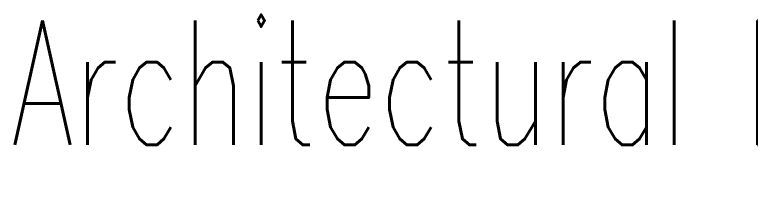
# Model space of a CAD drawing. Extents: x 68709 to 334654, y -65926 to 107615.
# Drawn here: x 227984 to 233031, y 31581 to 32762 of the extents above; entities that cross this region are included whole.
import ezdxf
from ezdxf.enums import TextEntityAlignment as Align

# ---------------------------------------------------------------- set-up
doc = ezdxf.new("R2010")
doc.units = 0
doc.header["$LTSCALE"] = 2000
doc.header["$MEASUREMENT"] = 0
doc.layers.get('0').update_dxf_attribs({"linetype": 'CONTINUOUS'})
doc.styles.add('TONGJI-FONT', font='simplex.shx', dxfattribs={"width": 0.65})

# ---------------------------------------------------------------- blocks, each defined once
blk = doc.blocks.new('0x_tk_A0_LIN$0$TJAD_TK_LOGO')
at = {"style": 'TONGJI-FONT', "width": 0.65}
blk.add_text('Architectural Design & Research Institute of Tongji University', height=0.258835, dxfattribs=at).set_placement((0.6, -0.4754), align=Align.MIDDLE_CENTER)
blk = doc.blocks.new('0x_tk_A0_LIN$0$TJAD_TK_A0')
at = {"color": 1, "xscale": 22.02171320475958, "yscale": 22.02171320475958, "zscale": 22.02171320475958}
blk.add_blockref('0x_tk_A0_LIN$0$TJAD_TK_LOGO', (2098.787, -92.377), dxfattribs=at)
blk = doc.blocks.new('0x_tk_A0_LIN')
blk.add_blockref('0x_tk_A0_LIN$0$TJAD_TK_A0', (-973, 441.703))

msp = doc.modelspace()

# ---------------------------------------------------------------- block references
at = {"xscale": 150, "yscale": 150, "zscale": 150}
msp.add_blockref('0x_tk_A0_LIN', (68709.2, -18534.8), dxfattribs=at)

doc.saveas('drawing.dxf')
